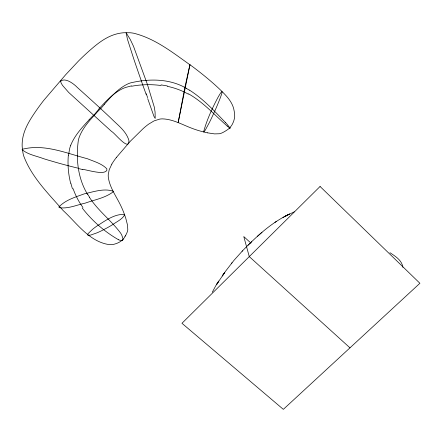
<?xml version="1.0" encoding="UTF-8"?>
<svg xmlns="http://www.w3.org/2000/svg" width="442" height="442" viewBox="0 0 442 442"><rect width="100%" height="100%" fill="white"/><g stroke="black" fill="none" stroke-linecap="round" stroke-linejoin="round"><path stroke-width="0.66" d="M68.587 155.175L69.493 149.319A35.227 33.769 28.8 0 1 70.737 145.203M70.748 145.208C74.704 135.379 82.085 127.456 89.162 119.771M212.315 292.156L215.867 285.56L225.807 270.891L233.923 260.41L242.481 250.868M125.622 235.47L124.981 236.592M111.82 164.137L109.207 169.756L108.262 174.562A18.089 17.415 23 0 0 108.307 177.159C109.55 186.828 115.368 194.983 119.683 203.48A98.925 90.72 22.3 0 1 125.865 218.613L127.523 225.155L127.793 229.658A10.542 9.962 14.6 0 1 127.489 231.221L127.125 232.299A31.432 29.62 18.6 0 1 125.611 235.464M218.762 281.051L216.431 284.775L218.271 281.841M222.238 275.996L224.757 272.438L222.757 275.255M116.401 157.446L130.456 141.097L142.832 128.915A66.83 65.333 2.2 0 1 148.678 124.114L154.153 120.848L159.811 119.086A18.271 17.973 31.6 0 1 162.518 118.876C172.651 119.18 181.701 124.346 190.944 127.92A108.191 103.898 -86.1 0 0 207.431 132.81M229.89 127.727L231.492 125.611A15.879 15.752 -61.3 0 0 232.37 124.136L233.155 122.467A25.205 25.05 -75.7 0 0 233.857 120.611L234.514 118.108A11.879 11.763 -59.9 0 0 234.702 116.224L234.597 113.948A36.598 36.493 74.3 0 0 234.149 110.925C232.829 102.096 226.21 95.56 220.094 89.627C211.497 81.422 202.243 73.93 192.767 66.77C174.286 53.863 156.015 38.686 133.677 33.222A36.415 35.078 59.1 0 0 129.976 32.747L123.893 32.736A40.824 39.355 57.9 0 0 117.417 33.747C106.08 36.448 96.875 44.095 88.367 51.664A233.774 223.155 -16.2 0 0 83.781 55.88A224.16 214.768 -15.3 0 0 78.262 61.261L65.51 74.897L43.791 100.312A222.602 212.177 -9.6 0 0 40.426 104.721A232.227 220.702 -11.2 0 0 35.796 111.191C29.653 120.136 23.531 129.766 22.376 140.81A39.703 37.437 35.3 0 0 22.205 147.042L22.94 152.783A35.332 33.255 35.2 0 0 23.813 156.236C31.824 177.441 48.548 193.762 63.156 210.558C76.532 222.845 88.35 240.393 107.13 244.255A35.697 33.874 18.3 0 0 110.052 244.525L112.229 244.52A11.431 10.768 14.9 0 0 114.008 244.26L116.351 243.548A24.387 23.034 17.1 0 0 118.069 242.824L119.605 242.034A15.326 14.459 15.4 0 0 120.948 241.161L122.854 239.603M231.37 263.52L232.006 262.758M104.351 104.268C111.157 96.643 118.152 88.599 127.506 84.074A31.492 30.653 55.7 0 1 130.346 82.947C148.705 78.516 169.446 78.455 186.209 88.212M98.848 108.997C105.566 101.566 112.522 93.908 121.506 89.19A35.625 34.697 41 0 1 125.616 87.444L131.583 85.853M96.638 112.787C89.859 120.18 82.665 127.799 79.168 137.385A31.056 29.863 44 0 0 78.361 140.252C75.792 158.545 77.77 178.391 87.61 194.414M242.111 251.249C256.139 236.79 271.222 222.586 289.698 213.989L285.698 216.022L294.278 211.812M247.984 245.255L251.614 241.768M257.564 236.216L261.973 232.337M276.477 221.387L274.968 222.359M282.974 217.481L287.477 215.066M122.036 240.376L122.638 240.21A2.298 0.663 43.6 0 0 122.688 240.144L123.014 239.061A2.873 0.818 44.6 0 0 123.025 238.956L121.81 235.177A17.293 5.276 41.6 0 0 120.544 232.995C111.124 220.37 98.085 210.779 89.516 197.441M121.567 240.415L120.263 240.304A14.006 3.928 41.9 0 1 118.544 239.752M229.984 128.02L229.68 127.871M161.07 84.897L167.352 85.936M207.425 132.821L214.536 133.893L219.392 133.749A10.984 10.912 -52.1 0 0 221.365 133.18L222.21 132.815A32.642 32.343 -84.8 0 0 225.553 130.97L226.735 130.213A22.746 22.57 -71.6 0 0 229.917 127.76M82.798 169.292C88.792 170.502 94.748 172.192 100.881 172.524C102.986 172.579 107.947 171.883 106.826 168.794C101.715 163.507 94.052 161.49 87.411 158.733C66.339 153.28 44.101 143.468 22.183 149.33L22.1 149.617C27.951 154.689 36.421 155.921 43.57 158.678A96.312 19.233 13.6 0 0 48.985 160.335L57.283 162.744A119.45 23.161 13.8 0 0 71.394 166.535L78.527 168.297M118.539 239.752C104.572 231.746 92.041 220.762 82.212 207.994M188.507 93.831C203.259 102.13 214.585 114.981 227.177 126.031M229.387 127.699L228.503 127.097A14.586 0.989 45.1 0 1 227.188 126.042M189.391 90.069C203.248 98.809 214.392 111.047 225.685 122.749M389.949 252.691C395.474 256.415 401.833 260.111 402.927 267.36M349.97 347.843L249.271 256.609L243.78 236.575L250.896 243.067M230.006 127.992L227.381 124.616A18.012 0.746 45.2 0 0 225.658 122.727M147.7 98.616L153.927 116.307L155.197 118.423L155.081 112.08L154.291 107.08L147.396 84.4L133.523 46.338L130.268 39.454L126.086 32.702L127.489 39.366L133.677 58.664A99.301 7.315 70.8 0 0 135.628 64.433L138.606 73.096A123.147 8.774 70.9 0 0 143.644 87.433L146.186 94.477M72.471 188.933L70.819 183.148M124.964 236.581A21.934 20.675 16.7 0 1 122.887 239.625M89.638 197.359A78.67 77.908 67.5 0 1 87.737 194.331M96.577 112.732A171.966 161.164 -18.3 0 1 100.616 108.638M100.743 108.743A173.015 161.954 -22.3 0 1 104.411 104.312M186.165 88.306A78.786 74.709 58.1 0 1 189.342 90.162M122.114 240.459A47.565 13.404 42.5 0 1 121.649 240.509M82.952 207.491A71.924 68.935 23.3 0 1 73.14 188.734M70.637 183.192A88.323 86.312 10.7 0 1 68.333 155.148M89.107 119.716A193.519 186.563 1.2 0 1 93.466 115.312M93.66 115.472A193.099 187.557 -3.6 0 1 98.975 109.102M131.666 86.24A88.229 84.527 11 0 1 160.993 85.516M167.275 86.3A72.123 69.67 16.7 0 1 188.336 94.124M230.044 128.23A49.515 3.044 43.9 0 1 229.796 128.103M111.798 164.12A65.212 63.068 7.7 0 1 116.412 157.451M147.656 97.665A80.046 5.591 70.8 0 1 146.214 93.71M82.825 169.573A77.82 16.437 13.6 0 1 78.483 168.568M203.712 131.467L203.801 132.003L205.154 130.351L209.304 122.666A27.885 2.282 -65.9 0 0 211.9 117.334L214.552 111.577A26.133 2.144 -65.9 0 0 217.061 105.842C217.249 105.417 226.116 84.577 219.878 94.157A28.642 2.398 -65.9 0 0 217.873 97.588C212.143 108.4 206.955 119.655 203.712 131.467M60.703 81.085L61.035 82.875L62.515 85.394L68.725 92.472L107.351 127.627A78.659 15.79 42.1 0 1 111.688 131.55C114.29 132.423 129.484 152.291 128.909 140.445C126.169 130.965 117.644 125.031 111.019 118.323C99.986 107.842 88.676 97.649 77.344 87.483C73.875 83.853 65.444 77.367 60.703 81.085M189.95 64.665L178.17 122.611L184.855 87.483L189.95 64.665M59.007 206.873L59.184 207.641C67.919 209.11 76.809 204.917 85.295 203.099C94.671 199.745 105.312 197.955 113.279 191.767L113.318 191.287C104.268 187.994 93.616 191.828 84.439 193.806C75.604 197.027 65.598 199.878 59.007 206.873M124.677 214.768C122.312 219.409 116.716 221.619 112.655 224.63A26.78 5.044 -29.9 0 1 107.362 227.724L102.03 230.525A25.106 4.74 -29.9 0 1 97.074 232.807L90.604 235.1L87.875 235.249L87.571 234.68L88.069 233.647L92.461 229.404A27.597 5.321 -29.9 0 1 96.616 226.238C104.947 221.006 114.318 213.779 124.517 214.447L124.677 214.768M320.069 186.48L181.96 323.29L283.333 409.358L419.9 283.283L320.069 186.48"/></g></svg>
